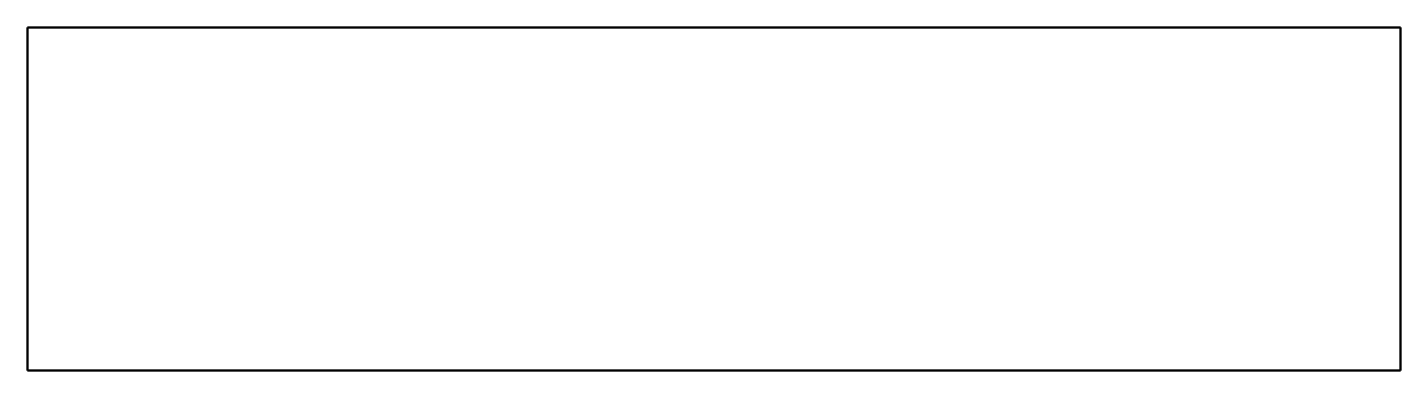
# Model space of a CAD drawing. Header units: millimetres. Extents: x -113 to 1888, y -500 to 0.
import ezdxf

# ---------------------------------------------------------------- set-up
doc = ezdxf.new("R2010")
doc.units = ezdxf.units.MM
doc.layers.add('IV_OUTER_PROFILE', color=7, linetype='Continuous', lineweight=50)

msp = doc.modelspace()

# ---------------------------------------------------------------- linework, layer by layer
at = {"layer": 'IV_OUTER_PROFILE'}
for p, q in [((-113, 0), (1888, 0)), ((-113, -500), (-113, 0)), ((1888, -500), (1888, 0)), ((-113, -500), (1888, -500))]:
    msp.add_line(p, q, dxfattribs=at)

doc.saveas('drawing.dxf')
